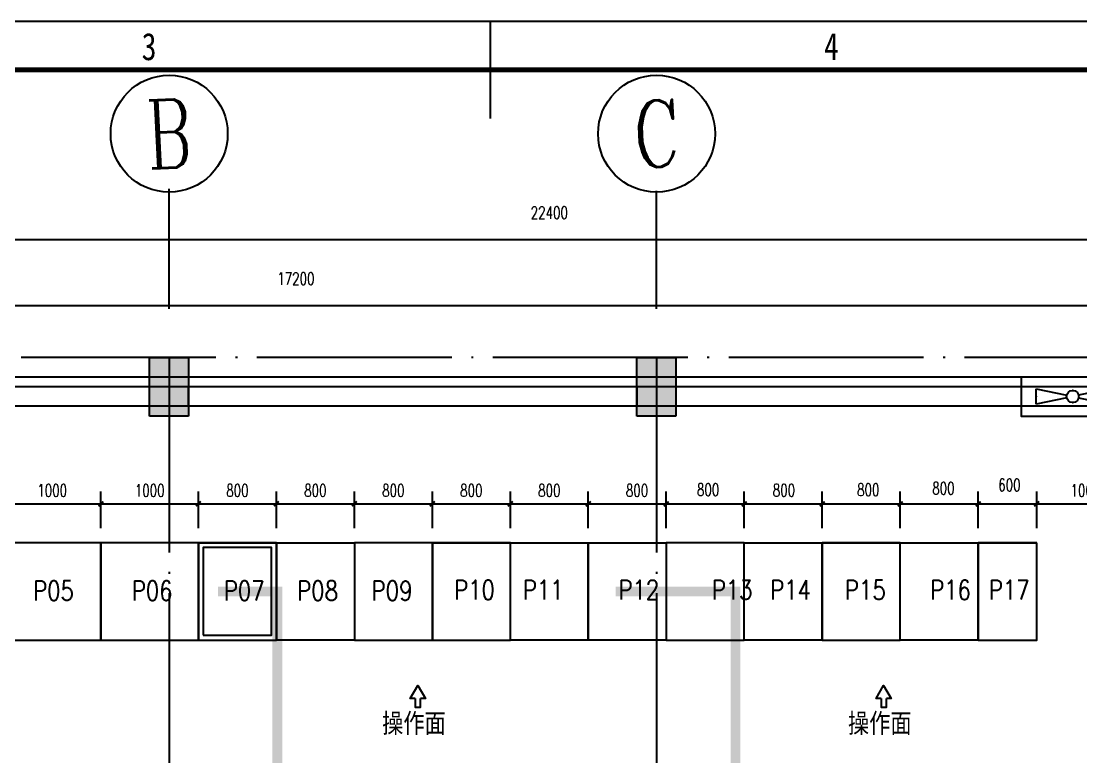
# Model space of a CAD drawing. Extents: x -700117 to -483644, y 1301776 to 1331476.
# Drawn here: x -509456 to -498585, y 1323925 to 1331476 of the extents above; entities that cross this region are included whole.
import ezdxf
from ezdxf.enums import TextEntityAlignment as Align

# ---------------------------------------------------------------- set-up
doc = ezdxf.new("R2010")
doc.units = 0
doc.header["$LTSCALE"] = 1000
doc.header["$PDSIZE"] = 0.2
doc.linetypes.add('DOTE', pattern=[2.42, 2, -0.2, 0.02, -0.2])
doc.layers.get('0').update_dxf_attribs({"linetype": 'CONTINUOUS'})
doc.layers.get('Defpoints').update_dxf_attribs({"linetype": 'CONTINUOUS'})
for name, color, linetype in [('AXIS', 3, 'CONTINUOUS'), ('AXIS_TEXT', 7, 'CONTINUOUS'), ('B', 241, 'CONTINUOUS'), ('DOTE', 1, 'DOTE'), ('EQUIP-动力', 3, 'CONTINUOUS'), ('TEL_DIM', 3, 'CONTINUOUS'), ('TK', 5, 'CONTINUOUS'), ('WALL', 255, 'CONTINUOUS'), ('WINDOW', 3, 'CONTINUOUS'), ('内框', 3, 'CONTINUOUS'), ('剪力墙柱填充', 6, 'CONTINUOUS'), ('外框', 2, 'CONTINUOUS'), ('柱线', 6, 'CONTINUOUS')]:
    doc.layers.add(name, color=color, linetype=linetype)
doc.styles.add('_TCH_AXIS', font='COMPLEX', dxfattribs={"bigfont": 'GBCBIG'})
doc.styles.add('_TCH_DIM', font='SIMPLEX', dxfattribs={"bigfont": 'GBCBIG'})
doc.styles.add('_TCH_DIM_T3_T3', font='SIMPLEX', dxfattribs={"width": 0.705882, "bigfont": 'GBCBIG'})
doc.styles.add('COMPLEX', font='COMPLEX')
doc.styles.get("Standard").update_dxf_attribs({"font": 'rs', "width": 1.1, "bigfont": 'hztxt'})
doc.styles.add('宋体', font='', dxfattribs={"width": 0.8, "height": 3.8})
doc.styles.get('宋体').set_extended_font_data('SimSun')
doc.dimstyles.new('_TCH_ARCH&&50$TCH&&100', dxfattribs={"dimtxt": 126.4375, "dimasz": 50, "dimexe": 125, "dimexo": 150, "dimgap": 74.28125, "dimtad": 1, "dimdec": 0, "dimzin": 0, "dimdsep": 46, "dimtxsty": '_TCH_DIM_T3_T3', "dimblk": 'ARCHTICK', "dimcen": 0.09, "dimclrt": 7, "dimazin": 2, "dimtfac": 1, "dimtdec": 0, "dimtix": 1, "dimtmove": 2, "dimatfit": 3, "dimldrblk": 'ARCHTICK', "dimfxl": 1, "dimtolj": 1, "dimtzin": 0, "dimarcsym": 0})

# ---------------------------------------------------------------- blocks, each defined once
blk = doc.blocks.new('集安A3图框')
at = {"layer": 'TK'}
blk.add_line((-21000, 29700), (-21000, 28700), dxfattribs=at)
at = {"layer": '内框', "const_width": 50, "flags": 128}
blk.add_lwpolyline([(-39500, 500), (-39500, 29200), (-500, 29200), (-500, 500)], close=True, dxfattribs=at)
at = {"layer": '外框', "flags": 128}
blk.add_lwpolyline([(-42000, 0), (-42000, 29700), (0, 29700), (0, 0)], close=True, dxfattribs=at)
at = {"layer": 'TK', "style": '宋体', "width": 0.8}
for s, p in [('3', (-24500, 29300)), ('4', (-17500, 29300))]:
    blk.add_text(s, height=280, dxfattribs=at).set_placement(p, align=Align.CENTER)
blk = doc.blocks.new('$equip$00001303')
for p, q in [((-1, 0.208), (-0.163, 0.034)), ((-1, -0.208), (-1, 0.208)), ((1, 0.208), (0.163, 0.034)), ((1, -0.208), (1, 0.208)), ((-0.163, -0.034), (-1, -0.208)), ((0.163, -0.034), (1, -0.208))]:
    blk.add_line(p, q)
blk.add_circle((0, 0), 0.167)
for p in [(-1, 0), (0, 0.167), (1, 0), (0, -0.167)]:
    blk.add_point(p)
at = {"flags": 9}
blk.add_attdef('A', (0, 0), '', height=0.00002, dxfattribs=at)
blk = doc.blocks.new('_ArchTick')
at = {"color": 0, "linetype": 'ByBlock', "const_width": 0.4}
blk.add_lwpolyline([(-0.5, -0.5), (0.5, 0.5)], dxfattribs=at)
blk = doc.blocks.new('*D118')
at = {"layer": 'Defpoints', "color": 0, "lineweight": -2}
for p in [(-508638, 1326522), (-509638, 1326123), (-508638, 1326123)]:
    blk.add_point(p, dxfattribs=at)
at = {"layer": 'TEL_DIM', "color": 0, "lineweight": -2}
for p, q in [((-509638, 1326273), (-509638, 1326647)), ((-508638, 1326273), (-508638, 1326647)), ((-509638, 1326522), (-508638, 1326522))]:
    blk.add_line(p, q, dxfattribs=at)
at = {"layer": 'TEL_DIM', "color": 0, "lineweight": -2, "xscale": 50, "yscale": 50, "zscale": 50, "rotation": 180}
blk.add_blockref('_ArchTick', (-509638, 1326522), dxfattribs=at)
at = {"layer": 'TEL_DIM', "color": 0, "lineweight": -2, "xscale": 50, "yscale": 50, "zscale": 50}
blk.add_blockref('_ArchTick', (-508638, 1326522), dxfattribs=at)
at = {"layer": 'TEL_DIM', "color": 7, "lineweight": -3, "insert": (-509138, 1326659), "char_height": 126.4, "attachment_point": 5, "style": '_TCH_DIM_T3_T3'}
blk.add_mtext('\\A1;1000', dxfattribs=at)
blk = doc.blocks.new('*D119')
at = {"layer": 'Defpoints', "color": 0, "lineweight": -2}
for p in [(-507638, 1326522), (-508638, 1326123), (-507638, 1326123)]:
    blk.add_point(p, dxfattribs=at)
at = {"layer": 'TEL_DIM', "color": 0, "lineweight": -2}
for p, q in [((-508638, 1326273), (-508638, 1326647)), ((-507638, 1326273), (-507638, 1326647)), ((-508638, 1326522), (-507638, 1326522))]:
    blk.add_line(p, q, dxfattribs=at)
at = {"layer": 'TEL_DIM', "color": 0, "lineweight": -2, "xscale": 50, "yscale": 50, "zscale": 50, "rotation": 180}
blk.add_blockref('_ArchTick', (-508638, 1326522), dxfattribs=at)
at = {"layer": 'TEL_DIM', "color": 0, "lineweight": -2, "xscale": 50, "yscale": 50, "zscale": 50}
blk.add_blockref('_ArchTick', (-507638, 1326522), dxfattribs=at)
at = {"layer": 'TEL_DIM', "color": 7, "lineweight": -3, "insert": (-508138, 1326659), "char_height": 126.4, "attachment_point": 5, "style": '_TCH_DIM_T3_T3'}
blk.add_mtext('\\A1;1000', dxfattribs=at)
blk = doc.blocks.new('*D120')
at = {"layer": 'Defpoints', "color": 0, "lineweight": -2}
for p in [(-506838, 1326522), (-507638, 1326123), (-506838, 1326123)]:
    blk.add_point(p, dxfattribs=at)
at = {"layer": 'TEL_DIM', "color": 0, "lineweight": -2}
for p, q in [((-507638, 1326273), (-507638, 1326647)), ((-506838, 1326273), (-506838, 1326647)), ((-507638, 1326522), (-506838, 1326522))]:
    blk.add_line(p, q, dxfattribs=at)
at = {"layer": 'TEL_DIM', "color": 0, "lineweight": -2, "xscale": 50, "yscale": 50, "zscale": 50, "rotation": 180}
blk.add_blockref('_ArchTick', (-507638, 1326522), dxfattribs=at)
at = {"layer": 'TEL_DIM', "color": 0, "lineweight": -2, "xscale": 50, "yscale": 50, "zscale": 50}
blk.add_blockref('_ArchTick', (-506838, 1326522), dxfattribs=at)
at = {"layer": 'TEL_DIM', "color": 7, "lineweight": -3, "insert": (-507238, 1326659), "char_height": 126.4, "attachment_point": 5, "style": '_TCH_DIM_T3_T3'}
blk.add_mtext('\\A1;800', dxfattribs=at)
blk = doc.blocks.new('*D121')
at = {"layer": 'Defpoints', "color": 0, "lineweight": -2}
for p in [(-506038, 1326522), (-506838, 1326123), (-506038, 1326123)]:
    blk.add_point(p, dxfattribs=at)
at = {"layer": 'TEL_DIM', "color": 0, "lineweight": -2}
for p, q in [((-506838, 1326273), (-506838, 1326647)), ((-506038, 1326273), (-506038, 1326647)), ((-506838, 1326522), (-506038, 1326522))]:
    blk.add_line(p, q, dxfattribs=at)
at = {"layer": 'TEL_DIM', "color": 0, "lineweight": -2, "xscale": 50, "yscale": 50, "zscale": 50, "rotation": 180}
blk.add_blockref('_ArchTick', (-506838, 1326522), dxfattribs=at)
at = {"layer": 'TEL_DIM', "color": 0, "lineweight": -2, "xscale": 50, "yscale": 50, "zscale": 50}
blk.add_blockref('_ArchTick', (-506038, 1326522), dxfattribs=at)
at = {"layer": 'TEL_DIM', "color": 7, "lineweight": -3, "insert": (-506438, 1326659), "char_height": 126.4, "attachment_point": 5, "style": '_TCH_DIM_T3_T3'}
blk.add_mtext('\\A1;800', dxfattribs=at)
blk = doc.blocks.new('*D122')
at = {"layer": 'Defpoints', "color": 0, "lineweight": -2}
for p in [(-505238, 1326522), (-506038, 1326123), (-505238, 1326123)]:
    blk.add_point(p, dxfattribs=at)
at = {"layer": 'TEL_DIM', "color": 0, "lineweight": -2}
for p, q in [((-506038, 1326273), (-506038, 1326647)), ((-505238, 1326273), (-505238, 1326647)), ((-506038, 1326522), (-505238, 1326522))]:
    blk.add_line(p, q, dxfattribs=at)
at = {"layer": 'TEL_DIM', "color": 0, "lineweight": -2, "xscale": 50, "yscale": 50, "zscale": 50, "rotation": 180}
blk.add_blockref('_ArchTick', (-506038, 1326522), dxfattribs=at)
at = {"layer": 'TEL_DIM', "color": 0, "lineweight": -2, "xscale": 50, "yscale": 50, "zscale": 50}
blk.add_blockref('_ArchTick', (-505238, 1326522), dxfattribs=at)
at = {"layer": 'TEL_DIM', "color": 7, "lineweight": -3, "insert": (-505638, 1326659), "char_height": 126.4, "attachment_point": 5, "style": '_TCH_DIM_T3_T3'}
blk.add_mtext('\\A1;800', dxfattribs=at)
blk = doc.blocks.new('*D123')
at = {"layer": 'Defpoints', "color": 0, "lineweight": -2}
for p in [(-504438, 1326522), (-505238, 1326123), (-504438, 1326123)]:
    blk.add_point(p, dxfattribs=at)
at = {"layer": 'TEL_DIM', "color": 0, "lineweight": -2}
for p, q in [((-505238, 1326273), (-505238, 1326647)), ((-504438, 1326273), (-504438, 1326647)), ((-505238, 1326522), (-504438, 1326522))]:
    blk.add_line(p, q, dxfattribs=at)
at = {"layer": 'TEL_DIM', "color": 0, "lineweight": -2, "xscale": 50, "yscale": 50, "zscale": 50, "rotation": 180}
blk.add_blockref('_ArchTick', (-505238, 1326522), dxfattribs=at)
at = {"layer": 'TEL_DIM', "color": 0, "lineweight": -2, "xscale": 50, "yscale": 50, "zscale": 50}
blk.add_blockref('_ArchTick', (-504438, 1326522), dxfattribs=at)
at = {"layer": 'TEL_DIM', "color": 7, "lineweight": -3, "insert": (-504838, 1326659), "char_height": 126.4, "attachment_point": 5, "style": '_TCH_DIM_T3_T3'}
blk.add_mtext('\\A1;800', dxfattribs=at)
blk = doc.blocks.new('*D124')
at = {"layer": 'Defpoints', "color": 0, "lineweight": -2}
for p in [(-503638, 1326522), (-504438, 1326123), (-503638, 1326123)]:
    blk.add_point(p, dxfattribs=at)
at = {"layer": 'TEL_DIM', "color": 0, "lineweight": -2}
for p, q in [((-504438, 1326273), (-504438, 1326647)), ((-503638, 1326273), (-503638, 1326647)), ((-504438, 1326522), (-503638, 1326522))]:
    blk.add_line(p, q, dxfattribs=at)
at = {"layer": 'TEL_DIM', "color": 0, "lineweight": -2, "xscale": 50, "yscale": 50, "zscale": 50, "rotation": 180}
blk.add_blockref('_ArchTick', (-504438, 1326522), dxfattribs=at)
at = {"layer": 'TEL_DIM', "color": 0, "lineweight": -2, "xscale": 50, "yscale": 50, "zscale": 50}
blk.add_blockref('_ArchTick', (-503638, 1326522), dxfattribs=at)
at = {"layer": 'TEL_DIM', "color": 7, "lineweight": -3, "insert": (-504038, 1326659), "char_height": 126.4, "attachment_point": 5, "style": '_TCH_DIM_T3_T3'}
blk.add_mtext('\\A1;800', dxfattribs=at)
blk = doc.blocks.new('*D125')
at = {"layer": 'Defpoints', "color": 0, "lineweight": -2}
for p in [(-502838, 1326522), (-503638, 1326123), (-502838, 1326123)]:
    blk.add_point(p, dxfattribs=at)
at = {"layer": 'TEL_DIM', "color": 0, "lineweight": -2}
for p, q in [((-503638, 1326273), (-503638, 1326647)), ((-502838, 1326273), (-502838, 1326647)), ((-503638, 1326522), (-502838, 1326522))]:
    blk.add_line(p, q, dxfattribs=at)
at = {"layer": 'TEL_DIM', "color": 0, "lineweight": -2, "xscale": 50, "yscale": 50, "zscale": 50, "rotation": 180}
blk.add_blockref('_ArchTick', (-503638, 1326522), dxfattribs=at)
at = {"layer": 'TEL_DIM', "color": 0, "lineweight": -2, "xscale": 50, "yscale": 50, "zscale": 50}
blk.add_blockref('_ArchTick', (-502838, 1326522), dxfattribs=at)
at = {"layer": 'TEL_DIM', "color": 7, "lineweight": -3, "insert": (-503138, 1326659), "char_height": 126.4, "attachment_point": 5, "style": '_TCH_DIM_T3_T3'}
blk.add_mtext('\\A1;800', dxfattribs=at)
blk = doc.blocks.new('*D126')
at = {"layer": 'Defpoints', "color": 0, "lineweight": -2}
for p in [(-502038, 1326522), (-502838, 1326123), (-502038, 1326123)]:
    blk.add_point(p, dxfattribs=at)
at = {"layer": 'TEL_DIM', "color": 0, "lineweight": -2}
for p, q in [((-502838, 1326273), (-502838, 1326647)), ((-502038, 1326273), (-502038, 1326647)), ((-502838, 1326522), (-502038, 1326522))]:
    blk.add_line(p, q, dxfattribs=at)
at = {"layer": 'TEL_DIM', "color": 0, "lineweight": -2, "xscale": 50, "yscale": 50, "zscale": 50, "rotation": 180}
blk.add_blockref('_ArchTick', (-502838, 1326522), dxfattribs=at)
at = {"layer": 'TEL_DIM', "color": 0, "lineweight": -2, "xscale": 50, "yscale": 50, "zscale": 50}
blk.add_blockref('_ArchTick', (-502038, 1326522), dxfattribs=at)
at = {"layer": 'TEL_DIM', "color": 7, "lineweight": -3, "insert": (-502409, 1326667), "char_height": 126.4, "attachment_point": 5, "style": '_TCH_DIM_T3_T3'}
blk.add_mtext('\\A1;800', dxfattribs=at)
blk = doc.blocks.new('*D127')
at = {"layer": 'Defpoints', "color": 0, "lineweight": -2}
for p in [(-501238, 1326522), (-502038, 1326123), (-501238, 1326123)]:
    blk.add_point(p, dxfattribs=at)
at = {"layer": 'TEL_DIM', "color": 0, "lineweight": -2}
for p, q in [((-502038, 1326273), (-502038, 1326647)), ((-501238, 1326273), (-501238, 1326647)), ((-502038, 1326522), (-501238, 1326522))]:
    blk.add_line(p, q, dxfattribs=at)
at = {"layer": 'TEL_DIM', "color": 0, "lineweight": -2, "xscale": 50, "yscale": 50, "zscale": 50, "rotation": 180}
blk.add_blockref('_ArchTick', (-502038, 1326522), dxfattribs=at)
at = {"layer": 'TEL_DIM', "color": 0, "lineweight": -2, "xscale": 50, "yscale": 50, "zscale": 50}
blk.add_blockref('_ArchTick', (-501238, 1326522), dxfattribs=at)
at = {"layer": 'TEL_DIM', "color": 7, "lineweight": -3, "insert": (-501631, 1326662), "char_height": 126.4, "attachment_point": 5, "style": '_TCH_DIM_T3_T3'}
blk.add_mtext('\\A1;800', dxfattribs=at)
blk = doc.blocks.new('*D128')
at = {"layer": 'Defpoints', "color": 0, "lineweight": -2}
for p in [(-500438, 1326522), (-501238, 1326123), (-500438, 1326123)]:
    blk.add_point(p, dxfattribs=at)
at = {"layer": 'TEL_DIM', "color": 0, "lineweight": -2}
for p, q in [((-501238, 1326273), (-501238, 1326647)), ((-500438, 1326273), (-500438, 1326647)), ((-501238, 1326522), (-500438, 1326522))]:
    blk.add_line(p, q, dxfattribs=at)
at = {"layer": 'TEL_DIM', "color": 0, "lineweight": -2, "xscale": 50, "yscale": 50, "zscale": 50, "rotation": 180}
blk.add_blockref('_ArchTick', (-501238, 1326522), dxfattribs=at)
at = {"layer": 'TEL_DIM', "color": 0, "lineweight": -2, "xscale": 50, "yscale": 50, "zscale": 50}
blk.add_blockref('_ArchTick', (-500438, 1326522), dxfattribs=at)
at = {"layer": 'TEL_DIM', "color": 7, "lineweight": -3, "insert": (-500766, 1326666), "char_height": 126.4, "attachment_point": 5, "style": '_TCH_DIM_T3_T3'}
blk.add_mtext('\\A1;800', dxfattribs=at)
blk = doc.blocks.new('*D129')
at = {"layer": 'Defpoints', "color": 0, "lineweight": -2}
for p in [(-499638, 1326522), (-500438, 1326123), (-499638, 1326123)]:
    blk.add_point(p, dxfattribs=at)
at = {"layer": 'TEL_DIM', "color": 0, "lineweight": -2}
for p, q in [((-500438, 1326273), (-500438, 1326647)), ((-499638, 1326273), (-499638, 1326647)), ((-500438, 1326522), (-499638, 1326522))]:
    blk.add_line(p, q, dxfattribs=at)
at = {"layer": 'TEL_DIM', "color": 0, "lineweight": -2, "xscale": 50, "yscale": 50, "zscale": 50, "rotation": 180}
blk.add_blockref('_ArchTick', (-500438, 1326522), dxfattribs=at)
at = {"layer": 'TEL_DIM', "color": 0, "lineweight": -2, "xscale": 50, "yscale": 50, "zscale": 50}
blk.add_blockref('_ArchTick', (-499638, 1326522), dxfattribs=at)
at = {"layer": 'TEL_DIM', "color": 7, "lineweight": -3, "insert": (-499995, 1326682), "char_height": 126.4, "attachment_point": 5, "style": '_TCH_DIM_T3_T3'}
blk.add_mtext('\\A1;800', dxfattribs=at)
blk = doc.blocks.new('*D130')
at = {"layer": 'Defpoints', "color": 0, "lineweight": -2}
for p in [(-499038, 1326522), (-499638, 1326123), (-499038, 1326123)]:
    blk.add_point(p, dxfattribs=at)
at = {"layer": 'TEL_DIM', "color": 0, "lineweight": -2}
for p, q in [((-499638, 1326273), (-499638, 1326647)), ((-499038, 1326273), (-499038, 1326647)), ((-499638, 1326522), (-499038, 1326522))]:
    blk.add_line(p, q, dxfattribs=at)
at = {"layer": 'TEL_DIM', "color": 0, "lineweight": -2, "xscale": 50, "yscale": 50, "zscale": 50, "rotation": 180}
blk.add_blockref('_ArchTick', (-499638, 1326522), dxfattribs=at)
at = {"layer": 'TEL_DIM', "color": 0, "lineweight": -2, "xscale": 50, "yscale": 50, "zscale": 50}
blk.add_blockref('_ArchTick', (-499038, 1326522), dxfattribs=at)
at = {"layer": 'TEL_DIM', "color": 7, "lineweight": -3, "insert": (-499318, 1326715), "char_height": 126.4, "attachment_point": 5, "style": '_TCH_DIM_T3_T3'}
blk.add_mtext('\\A1;600', dxfattribs=at)
blk = doc.blocks.new('*D131')
at = {"layer": 'Defpoints', "color": 0, "lineweight": -2}
for p in [(-498038, 1326522), (-499038, 1326123), (-498038, 1326123)]:
    blk.add_point(p, dxfattribs=at)
at = {"layer": 'TEL_DIM', "color": 0, "lineweight": -2}
for p, q in [((-499038, 1326273), (-499038, 1326647)), ((-498038, 1326273), (-498038, 1326647)), ((-499038, 1326522), (-498038, 1326522))]:
    blk.add_line(p, q, dxfattribs=at)
at = {"layer": 'TEL_DIM', "color": 0, "lineweight": -2, "xscale": 50, "yscale": 50, "zscale": 50, "rotation": 180}
blk.add_blockref('_ArchTick', (-499038, 1326522), dxfattribs=at)
at = {"layer": 'TEL_DIM', "color": 0, "lineweight": -2, "xscale": 50, "yscale": 50, "zscale": 50}
blk.add_blockref('_ArchTick', (-498038, 1326522), dxfattribs=at)
at = {"layer": 'TEL_DIM', "color": 7, "lineweight": -3, "insert": (-498538, 1326659), "char_height": 126.4, "attachment_point": 5, "style": '_TCH_DIM_T3_T3'}
blk.add_mtext('\\A1;1000', dxfattribs=at)
blk = doc.blocks.new('*D141')
at = {"layer": 'Defpoints', "color": 0, "lineweight": -2}
for p in [(-498038, 1328558), (-515238, 1326515), (-498038, 1326515)]:
    blk.add_point(p, dxfattribs=at)
at = {"layer": 'TEL_DIM', "color": 0, "lineweight": -2}
for p, q in [((-515238, 1326665), (-515238, 1328683)), ((-498038, 1326665), (-498038, 1328683)), ((-515238, 1328558), (-498038, 1328558))]:
    blk.add_line(p, q, dxfattribs=at)
at = {"layer": 'TEL_DIM', "color": 0, "lineweight": -2, "xscale": 50, "yscale": 50, "zscale": 50}
for p, rotation in [((-515238, 1328558), 179.9994401386376), ((-498038, 1328558), 359.9994401386376)]:
    blk.add_blockref('_ArchTick', p, dxfattribs=dict(at, rotation=rotation))
at = {"layer": 'TEL_DIM', "color": 7, "lineweight": -3, "insert": (-506638, 1328833), "char_height": 126.4, "attachment_point": 5, "rotation": 359.9994, "style": '_TCH_DIM_T3_T3'}
blk.add_mtext('\\A1;17200', dxfattribs=at)
blk = doc.blocks.new('*D154')
at = {"layer": 'Defpoints', "color": 0, "lineweight": -2}
for p in [(-492838, 1329235), (-515238, 1328036), (-492838, 1328035)]:
    blk.add_point(p, dxfattribs=at)
at = {"layer": 'TEL_DIM', "color": 0, "lineweight": -2}
for p, q in [((-515238, 1328186), (-515238, 1329360)), ((-492838, 1328185), (-492838, 1329360)), ((-515238, 1329235), (-492838, 1329235))]:
    blk.add_line(p, q, dxfattribs=at)
at = {"layer": 'TEL_DIM', "color": 0, "lineweight": -2, "xscale": 50, "yscale": 50, "zscale": 50}
for p, rotation in [((-515238, 1329235), 179.9994401386421), ((-492838, 1329235), 359.9994401386421)]:
    blk.add_blockref('_ArchTick', p, dxfattribs=dict(at, rotation=rotation))
at = {"layer": 'TEL_DIM', "color": 7, "lineweight": -3, "insert": (-504038, 1329510), "char_height": 126.4, "attachment_point": 5, "rotation": 359.9994, "style": '_TCH_DIM_T3_T3'}
blk.add_mtext('\\A1;22400', dxfattribs=at)
blk = doc.blocks.new('_AXISO')
blk.add_circle((0, 0), 0.5)
at = {"layer": 'AXIS_TEXT', "style": 'COMPLEX', "width": 1.041667}
blk.add_attdef('A', text='', height=0.56, dxfattribs=at).set_placement((-0.25, -0.28), (0.25, -0.28), align=Align.FIT)

msp = doc.modelspace()

# ---------------------------------------------------------------- linework, layer by layer
for p, q in [((-507638, 1326123.4), (-506838, 1326123.4)), ((-506838, 1326123.4), (-506038, 1326123.4))]:
    msp.add_line(p, q)
at = {"ltscale": 10}
for p, q in [((-506838, 1326123.4), (-506838, 1325123.4)), ((-506838, 1325123.4), (-506838, 1326123.4)), ((-506038, 1326123.4), (-506038, 1325123.4)), ((-505238, 1326123.4), (-504438, 1326123.4)), ((-505238, 1326123.4), (-505238, 1325123.4)), ((-505238, 1325122.4), (-505238, 1326122.4)), ((-504438, 1326123.4), (-503638, 1326123.4)), ((-503638, 1325123.4), (-503638, 1326123.4)), ((-501238, 1325123.4), (-501238, 1326123.4)), ((-501238, 1326123.4), (-500438, 1326123.4)), ((-499638, 1326123.4), (-499638, 1325123.4)), ((-499638, 1325123.4), (-499638, 1326123.4)), ((-499638, 1326123.4), (-499038, 1326123.4))]:
    msp.add_line(p, q, dxfattribs=at)
for points in [[(-509638, 1325123.4), (-508638, 1325123.4), (-508638, 1326123.4), (-509638, 1326123.4)], [(-508638, 1325123.4), (-507638, 1325123.4), (-507638, 1326123.4), (-508638, 1326123.4)], [(-507638, 1325123.4), (-506838, 1325123.4), (-506838, 1326123.4), (-507638, 1326123.4)], [(-506038, 1325123.4), (-506838, 1325123.4), (-506838, 1326123.4), (-506038, 1326123.4)], [(-506038, 1325123.4), (-505238, 1325123.4), (-505238, 1326123.4), (-506038, 1326123.4)], [(-505238, 1325123.4), (-504438, 1325123.4), (-504438, 1326123.4), (-505238, 1326123.4)], [(-504438, 1326123.4), (-503638, 1326123.4), (-503638, 1325123.4), (-504438, 1325123.4)], [(-503638, 1326123.4), (-502838, 1326123.4), (-502838, 1325123.4), (-503638, 1325123.4)], [(-502838, 1325123.4), (-502038, 1325123.4), (-502038, 1326123.4), (-502838, 1326123.4)], [(-502038, 1326123.4), (-501238, 1326123.4), (-501238, 1325123.4), (-502038, 1325123.4)], [(-501238, 1325123.4), (-500438, 1325123.4), (-500438, 1326123.4), (-501238, 1326123.4)], [(-500438, 1326123.4), (-499638, 1326123.4), (-499638, 1325123.4), (-500438, 1325123.4)], [(-499038, 1326123.4), (-499638, 1326123.4), (-499638, 1325123.4), (-499038, 1325123.4)], [(-507588, 1325173.4), (-506888, 1325173.4), (-506888, 1326073.4), (-507588, 1326073.4)]]:
    msp.add_lwpolyline(points, close=True, dxfattribs=at)
for points in [[(-505413.9, 1324525), (-505464.2, 1324525), (-505386.8, 1324659), (-505309.5, 1324525), (-505358.5, 1324525)], [(-500635.1, 1324525), (-500685.4, 1324525), (-500608, 1324659), (-500530.7, 1324525), (-500579.7, 1324525)], [(-505413.9, 1324525), (-505413.9, 1324436.5), (-505358.5, 1324436.5), (-505358.5, 1324525)], [(-500635.1, 1324525), (-500635.1, 1324436.5), (-500579.7, 1324436.5), (-500579.7, 1324525)]]:
    msp.add_lwpolyline(points, dxfattribs=at)
at = {"layer": 'AXIS'}
for p, q in [((-507938.1, 1328523.2), (-507938.1, 1329753.8)), ((-502938.1, 1328523.2), (-502938.1, 1329734.8))]:
    msp.add_line(p, q, dxfattribs=at)
at = {"layer": 'DOTE'}
for p, q in [((-492938.1, 1328023.6), (-515438.6, 1328023.4)), ((-507938.1, 1328023.5), (-507937.9, 1307223.5)), ((-502938.1, 1328023.5), (-502938.3, 1307623.1))]:
    msp.add_line(p, q, dxfattribs=at)
at = {"layer": 'WALL'}
for p, q in [((-493038, 1327723.1), (-515438.1, 1327723.4)), ((-507738.1, 1327523.5), (-507738.1, 1327723.5)), ((-503138.1, 1327523.5), (-503138.1, 1327723.5)), ((-502738.1, 1327723.5), (-503138.1, 1327723.5)), ((-502738.1, 1327523.5), (-502738.1, 1327723.5)), ((-492938.1, 1327523.6), (-515238.1, 1327523.4))]:
    msp.add_line(p, q, dxfattribs=at)
at = {"layer": 'WALL', "color": 0}
msp.add_line((-508820.8, 1325123.4), (-507638, 1325123.4), dxfattribs=at)
msp.add_lwpolyline([(-499198.6, 1327823.4), (-499198.6, 1327423.4), (-498138.6, 1327423.4), (-498138.6, 1327823.4)], close=True, dxfattribs=at)
at = {"layer": 'WALL', "color": 0, "const_width": 100}
for points in [[(-507438, 1325623.4), (-506828.2, 1325623.4), (-506828.2, 1319845.8)], [(-502128.2, 1319845.7), (-502128.2, 1325623.4), (-503358, 1325623.4)]]:
    msp.add_lwpolyline(points, dxfattribs=at)
at = {"layer": 'WINDOW'}
msp.add_line((-492938.1, 1327823.6), (-515038.6, 1327823.4), dxfattribs=at)
at = {"layer": '剪力墙柱填充'}
for points in [[(-508138.6, 1327423.1), (-507738.6, 1327423.1), (-508138.6, 1328023.1), (-507738.6, 1328023.1)], [(-503138.6, 1327423.1), (-502738.6, 1327423.1), (-503138.6, 1328023.1), (-502738.6, 1328023.1)]]:
    msp.add_trace(points, dxfattribs=at)
at = {"layer": '柱线'}
for p, q in [((-508138.6, 1327423.1), (-508138.6, 1328023.1)), ((-508138.6, 1328023.1), (-507738.6, 1328023.1)), ((-507738.6, 1328023.1), (-507738.6, 1327423.1)), ((-503138.6, 1328023.1), (-502738.6, 1328023.1)), ((-503138.6, 1327423.1), (-503138.6, 1328023.1)), ((-502738.6, 1328023.1), (-502738.6, 1327423.1)), ((-507738.6, 1327423.1), (-508138.6, 1327423.1)), ((-502738.6, 1327423.1), (-503138.6, 1327423.1))]:
    msp.add_line(p, q, dxfattribs=at)

# ---------------------------------------------------------------- block references
at = {"color": 5, "rotation": 6.670106611340577e-09}
msp.add_blockref('集安A3图框', (-483644.1, 1301776), dxfattribs=at)
at = {"layer": 'AXIS'}
ref = msp.add_blockref('_AXISO', (-507938.1, 1330320.9), dxfattribs=dict(at, xscale=1199.999999999884, yscale=1199.999999999884, zscale=1199.999999999884, rotation=2.617693836984365))
ref.add_attrib('A', 'B', dxfattribs={"layer": 'AXIS_TEXT', "height": 698.9, "rotation": 2.61769, "style": '_TCH_AXIS', "width": 0.823529}).set_placement((-508154.9, 1329961.2), (-507689.4, 1329982.5), align=Align.FIT)
ref = msp.add_blockref('_AXISO', (-502938.1, 1330320.9), dxfattribs=dict(at, xscale=1199.999999999884, yscale=1199.999999999884, zscale=1199.999999999884, rotation=2.617693836984365))
ref.add_attrib('A', 'C', dxfattribs={"layer": 'AXIS_TEXT', "height": 683.5, "rotation": 2.61769, "style": '_TCH_AXIS'}).set_placement((-503166.4, 1329968.4), (-502678.7, 1329990.7), align=Align.FIT)
at = {"layer": 'EQUIP-动力', "color": 0, "xscale": 375, "yscale": 375, "zscale": 375}
msp.add_blockref('$equip$00001303', (-498668.6, 1327623.4), dxfattribs=at)

# ---------------------------------------------------------------- texts
at = {"color": 0, "style": '宋体', "width": 0.8}
for p in [(-505753.8, 1324170.9), (-500975, 1324170.9)]:
    msp.add_text('操作面', height=199.87, dxfattribs=at).set_placement(p)
at = {"layer": 'B', "color": 7, "style": '_TCH_DIM', "width": 0.8}
for s, p in [('P05', (-509333.9, 1325530)), ('P06', (-508321.3, 1325530)), ('P07', (-507378.7, 1325530)), ('P08', (-506624, 1325530)), ('P09', (-505861.1, 1325530)), ('P10', (-505014.9, 1325538.8)), ('P11', (-504310.1, 1325538.8)), ('P12', (-503328, 1325538.8)), ('P13', (-502372.4, 1325538.8)), ('P14', (-501772.4, 1325538.8)), ('P15', (-501005.3, 1325538.8)), ('P16', (-500131, 1325538.8)), ('P17', (-499529.2, 1325538.8))]:
    msp.add_text(s, height=200, rotation=0.00017, dxfattribs=at).set_placement(p)

# ---------------------------------------------------------------- dimensions: what is measured, and where the dimension line sits
at = {"layer": 'TEL_DIM', "lineweight": -3}
for base, p1, p2, angle, picture, middle in [((-492837.9, 1329235.1), (-515238.1, 1328035.7), (-492837.9, 1328035.5), 359.99944, '*D154', (-504038, 1329510.2)), ((-498037.9, 1328558.2), (-515238.1, 1326515.2), (-498038, 1326515), 359.99944, '*D141', (-506638, 1328833.3)), ((-499038, 1326521.9), (-499638, 1326123.4), (-499038, 1326123.4), 0, '*D130', (-499317.6, 1326715.5)), ((-508638, 1326521.9), (-509638, 1326123.4), (-508638, 1326123.4), 0, '*D118', (-509138, 1326659.4)), ((-507638, 1326521.9), (-508638, 1326123.4), (-507638, 1326123.4), 0, '*D119', (-508138, 1326659.4)), ((-506838, 1326521.9), (-507638, 1326123.4), (-506838, 1326123.4), 0, '*D120', (-507238, 1326659.4)), ((-506038, 1326521.9), (-506838, 1326123.4), (-506038, 1326123.4), 0, '*D121', (-506438, 1326659.4)), ((-505238, 1326521.9), (-506038, 1326123.4), (-505238, 1326123.4), 0, '*D122', (-505638, 1326659.4)), ((-504438, 1326521.9), (-505238, 1326123.4), (-504438, 1326123.4), 0, '*D123', (-504838, 1326659.4)), ((-503638, 1326521.9), (-504438, 1326123.4), (-503638, 1326123.4), 0, '*D124', (-504038, 1326659.4)), ((-502838, 1326521.9), (-503638, 1326123.4), (-502838, 1326123.4), 0, '*D125', (-503138, 1326659.4)), ((-502038, 1326521.9), (-502838, 1326123.4), (-502038, 1326123.4), 0, '*D126', (-502409, 1326667.4)), ((-501238, 1326521.9), (-502038, 1326123.4), (-501238, 1326123.4), 0.00004, '*D127', (-501631.3, 1326662)), ((-500438, 1326521.9), (-501238, 1326123.4), (-500438, 1326123.4), 359.99996, '*D128', (-500766.4, 1326666.4)), ((-499638, 1326521.9), (-500438, 1326123.4), (-499638, 1326123.4), 0, '*D129', (-499994.8, 1326681.7)), ((-498038, 1326521.9), (-499038, 1326123.4), (-498038, 1326123.4), 0, '*D131', (-498538, 1326659.4))]:
    dim = msp.add_linear_dim(base=base, p1=p1, p2=p2, angle=angle, dimstyle='_TCH_ARCH&&50$TCH&&100', dxfattribs=at)
    dim.commit()
    dim.dimension.update_dxf_attribs({"geometry": picture, "text_midpoint": middle, "dimtype": 161})

doc.saveas('drawing.dxf')
